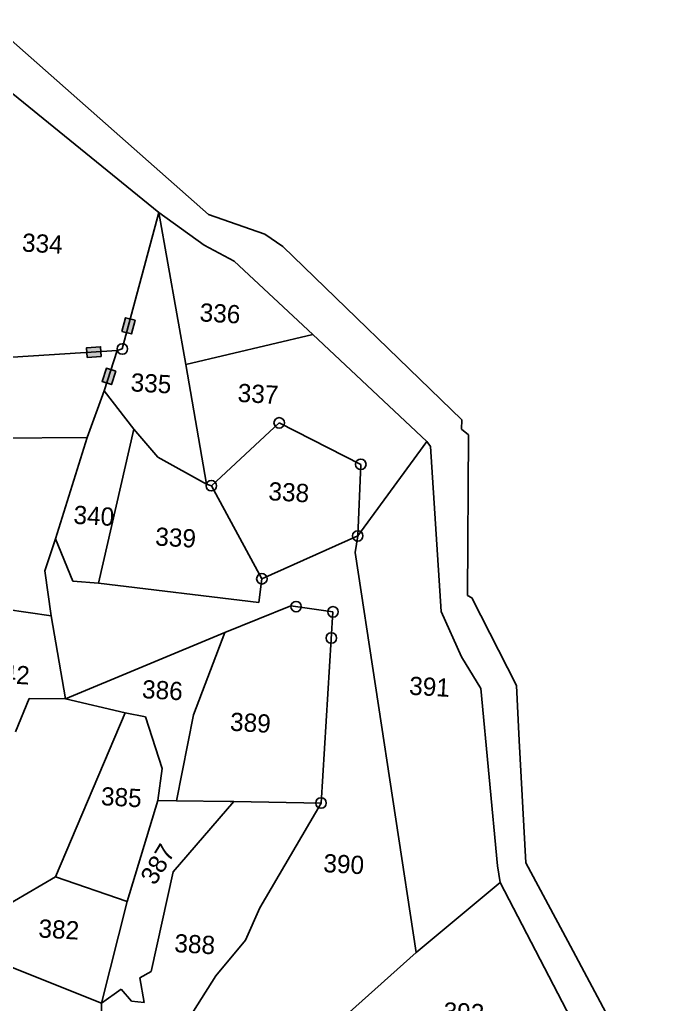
# Model space of a CAD drawing. Header units: metres. Extents: x 284689 to 287152, y 2012663 to 2015676.
# Drawn here: x 286451.7 to 286775.8, y 2014664.1 to 2015161.2 of the extents above; entities that cross this region are included whole.
import ezdxf
from ezdxf.enums import TextEntityAlignment as Align

# ---------------------------------------------------------------- set-up
doc = ezdxf.new("R2010")
doc.units = ezdxf.units.M
doc.header["$MEASUREMENT"] = 0
for name, color, linetype in [('POLY_PARCEL', 6, 'Continuous'), ('POLY_ROAD', 30, 'Continuous'), ('TEXT_PARCEL', 7, 'Continuous'), ('V_BOUND_LINE', 7, 'Continuous')]:
    doc.layers.add(name, color=color, linetype=linetype)
doc.styles.add('TEXT_MAP', font='')
doc.styles.get('TEXT_MAP').set_extended_font_data('Kruti Dev 050')

msp = doc.modelspace()

# ---------------------------------------------------------------- hatches: boundary and pattern name
for points in [[(286509.96, 2015009.43), (286505.21, 2015010.7), (286503.38, 2015003.83), (286508.13, 2015002.56)], [(286485.5, 2014995.6), (286485.81, 2014990.69), (286492.9, 2014991.14), (286492.59, 2014996.05)], [(286493.34, 2014978.45), (286498.02, 2014976.94), (286500.2, 2014983.71), (286495.52, 2014985.22)]]:
    msp.add_hatch(color=256).paths.add_polyline_path(points)

# ---------------------------------------------------------------- linework, layer by layer
for points in [[(286503.38, 2015003.83), (286505.21, 2015010.7), (286509.96, 2015009.43), (286508.13, 2015002.56)], [(286492.9, 2014991.14), (286485.81, 2014990.69), (286485.5, 2014995.6), (286492.59, 2014996.05)], [(286500.2, 2014983.71), (286498.02, 2014976.94), (286493.34, 2014978.45), (286495.52, 2014985.22)]]:
    msp.add_lwpolyline(points, close=True)
for centre in [(286503.56, 2014994.96), (286582.79, 2014957.65), (286624.01, 2014936.7), (286548.52, 2014925.92), (286622.45, 2014900.58), (286574.02, 2014878.96), (286591.31, 2014864.91), (286609.94, 2014862.26), (286609.11, 2014849.04), (286603.9, 2014765.75)]:
    msp.add_circle(centre, 2.65)
at = {"layer": 'POLY_PARCEL'}
for p, q in [((286521.94, 2015063.9), (286503.56, 2014994.96)), ((286535.6, 2014987.03), (286521.94, 2015063.9)), ((286535.6, 2014987.03), (286599.69, 2015002.2)), ((286410.72, 2014988.37), (286500.97, 2014994.12)), ((286500.97, 2014994.12), (286494.41, 2014973.75)), ((286503.56, 2014994.96), (286500.97, 2014994.12)), ((286546.04, 2014926.63), (286535.6, 2014987.03)), ((286494.41, 2014973.75), (286485.87, 2014950.18)), ((286494.41, 2014973.75), (286509.41, 2014954.54)), ((286582.79, 2014957.65), (286548.52, 2014925.92)), ((286624.01, 2014936.7), (286582.79, 2014957.65)), ((286509.41, 2014954.54), (286491.48, 2014876.69)), ((286509.41, 2014954.54), (286521.54, 2014940.33)), ((286421.84, 2014949.81), (286485.87, 2014950.18)), ((286485.87, 2014950.18), (286469.76, 2014899.09)), ((286622.45, 2014900.58), (286657.28, 2014948.27)), ((286521.54, 2014940.33), (286546.04, 2014926.63)), ((286622.45, 2014900.58), (286624.01, 2014936.7)), ((286546.04, 2014926.63), (286548.52, 2014925.92)), ((286548.52, 2014925.92), (286574.02, 2014878.96)), ((286469.76, 2014899.09), (286464.35, 2014882.95)), ((286469.76, 2014899.09), (286478.61, 2014877.71)), ((286574.02, 2014878.96), (286622.45, 2014900.58)), ((286622.45, 2014900.58), (286621.08, 2014892.24)), ((286621.08, 2014892.24), (286651.91, 2014690.29)), ((286464.35, 2014882.95), (286467.58, 2014860.22)), ((286478.61, 2014877.71), (286491.48, 2014876.69)), ((286491.48, 2014876.69), (286572.44, 2014867.03)), ((286572.44, 2014867.03), (286574.02, 2014878.96)), ((286444.32, 2014863.64), (286467.58, 2014860.22)), ((286588.6, 2014865.3), (286555.28, 2014851.82)), ((286609.94, 2014862.26), (286588.6, 2014865.3)), ((286603.9, 2014765.75), (286609.94, 2014862.26)), ((286467.58, 2014860.22), (286474.85, 2014818.34)), ((286555.28, 2014851.82), (286474.85, 2014818.34)), ((286539.58, 2014810.3), (286555.28, 2014851.82)), ((286456.52, 2014818.47), (286449.56, 2014801.73)), ((286474.85, 2014818.34), (286456.52, 2014818.47)), ((286474.85, 2014818.34), (286504.92, 2014811.33)), ((286504.92, 2014811.33), (286469.86, 2014728.46)), ((286504.92, 2014811.33), (286515.25, 2014809.21)), ((286515.25, 2014809.21), (286523.62, 2014783.26)), ((286531, 2014766.88), (286539.58, 2014810.3)), ((286523.62, 2014783.26), (286521.49, 2014767.11)), ((286506.03, 2014715.99), (286521.49, 2014767.11)), ((286521.49, 2014767.11), (286531, 2014766.88)), ((286559.88, 2014766.56), (286529.29, 2014730.95)), ((286531, 2014766.88), (286558.01, 2014766.59)), ((286558.01, 2014766.59), (286559.88, 2014766.56)), ((286559.88, 2014766.56), (286603.9, 2014765.75)), ((286572.97, 2014712.84), (286603.9, 2014765.75)), ((286442.24, 2014712.39), (286469.86, 2014728.46)), ((286469.86, 2014728.46), (286506.03, 2014715.99)), ((286529.29, 2014730.95), (286518.19, 2014680.79)), ((286651.91, 2014690.29), (286694.35, 2014725.6)), ((286493.01, 2014664.71), (286506.03, 2014715.99)), ((286565.84, 2014696.48), (286572.97, 2014712.84)), ((286550.71, 2014678.6), (286565.84, 2014696.48)), ((286618.34, 2014660.15), (286651.91, 2014690.29)), ((286493.01, 2014664.71), (286441.03, 2014685.44)), ((286508.12, 2014611.3), (286550.71, 2014678.6)), ((286518.19, 2014680.79), (286512.47, 2014677.43)), ((286512.47, 2014677.43), (286514.54, 2014665.04)), ((286502.94, 2014671.83), (286493.01, 2014664.71)), ((286508.12, 2014665.7), (286502.94, 2014671.83)), ((286493.01, 2014664.71), (286492.94, 2014652.43)), ((286514.54, 2014665.04), (286508.12, 2014665.7))]:
    msp.add_line(p, q, dxfattribs=at)
at = {"layer": 'POLY_ROAD'}
for p, q in [((286521.94, 2015063.9), (286420.83, 2015145.86)), ((286544.88, 2015047.37), (286521.94, 2015063.9)), ((286560, 2015039.34), (286544.88, 2015047.37)), ((286599.69, 2015002.2), (286560, 2015039.34)), ((286657.28, 2014948.27), (286599.69, 2015002.2)), ((286659.13, 2014945.73), (286657.28, 2014948.27)), ((286664.65, 2014862.41), (286659.13, 2014945.73)), ((286674.85, 2014839.52), (286664.65, 2014862.41)), ((286684.56, 2014823.51), (286674.85, 2014839.52)), ((286693.05, 2014734.06), (286684.56, 2014823.51)), ((286694.35, 2014725.6), (286693.05, 2014734.06)), ((286737.38, 2014643.04), (286694.35, 2014725.6))]:
    msp.add_line(p, q, dxfattribs=at)
at = {"layer": 'V_BOUND_LINE'}
for p, q in [((286547, 2015062.77), (286435.63, 2015161.17)), ((286575.49, 2015052.98), (286547, 2015062.77)), ((286584.6, 2015046.68), (286575.49, 2015052.98)), ((286674.94, 2014959.25), (286584.6, 2015046.68)), ((286674.86, 2014954.43), (286674.94, 2014959.25)), ((286678.37, 2014951.53), (286674.86, 2014954.43)), ((286677.89, 2014870.53), (286678.37, 2014951.53)), ((286680.14, 2014869.25), (286677.89, 2014870.53)), ((286702.57, 2014825.14), (286680.14, 2014869.25)), ((286703.92, 2014797.37), (286702.57, 2014825.14)), ((286707.4, 2014735.61), (286703.92, 2014797.37)), ((286728.58, 2014696.08), (286707.4, 2014735.61)), ((286775.76, 2014607.25), (286728.58, 2014696.08))]:
    msp.add_line(p, q, dxfattribs=at)

# ---------------------------------------------------------------- texts
at = {"layer": 'TEXT_PARCEL', "style": 'TEXT_MAP'}
for s, rotation, p in [('334', 356.7828, (286462.95, 2015043.59)), ('336', 356.7828, (286552.66, 2015008.34)), ('335', 356.7828, (286517.81, 2014973.02)), ('337', 356.7828, (286571.87, 2014967.71)), ('338', 356.7828, (286587.41, 2014918.05)), ('340', 356.7828, (286488.94, 2014906.16)), ('339', 356.7828, (286530.25, 2014895.18)), ('342', 356.7828, (286446.3, 2014826.1)), ('386', 356.7828, (286523.57, 2014818.14)), ('391', 356.7828, (286658.47, 2014819.87)), ('389', 356.7828, (286568.01, 2014801.71)), ('385', 356.7828, (286502.82, 2014764.11)), ('387', 58.6946, (286525.35, 2014732.54)), ('390', 356.7828, (286615.14, 2014730.34)), ('382', 356.7828, (286471.26, 2014697.35)), ('388', 356.7828, (286539.91, 2014689.93)), ('392', 356.7828, (286675.77, 2014655.53))]:
    msp.add_text(s, height=9.194, rotation=rotation, dxfattribs=at).set_placement(p, align=Align.CENTER)

doc.saveas('drawing.dxf')
